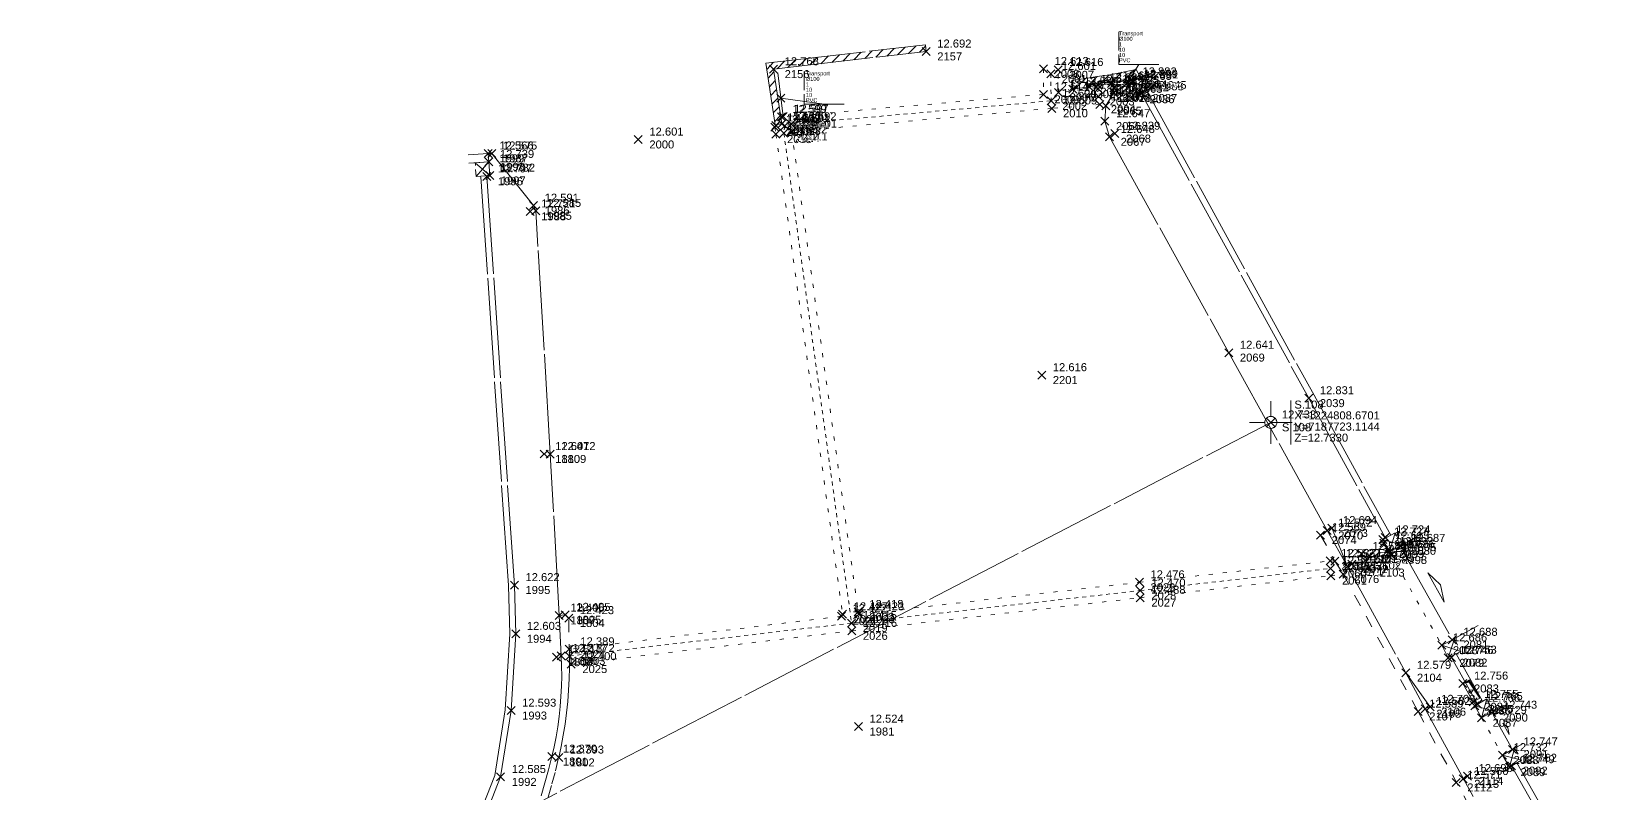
# Model space of a CAD drawing. Header units: metres. Extents: x 1224602 to 1224842, y 7187490 to 7187733.
# Drawn here: x 1224777.69 to 1224816.99, y 7187713.83 to 7187732.89 of the extents above; entities that cross this region are included whole.
import ezdxf

# ---------------------------------------------------------------- set-up
doc = ezdxf.new("R2010")
doc.units = ezdxf.units.M
doc.header["$PDMODE"] = 3
doc.header["$PDSIZE"] = 0.1
for name, pattern in [('LL_0822', [2.5, 2.5, 0]), ('LL_0824', [0.35, 0.1, -0.25]), ('LL_0827', [0.2, 0.1, -0.1]), ('LL_0829', [0.6, 0.3, -0.3]), ('SL_1144', [2.5, 2.5, 0]), ('SL_1146', [2.5, 2.5, 0]), ('Socle_Continu', [2.5, 2.5, 0]), ('YL_2901', [2.5, 2.5, 0])]:
    doc.linetypes.add(name, pattern=pattern)
for name, color, linetype, lineweight in [('CLOTH_SCS', 212, 'Socle_Continu', 13), ('CLOTU_SCS', 212, 'Socle_Continu', 13), ('ELECT_SCS', 1, 'Socle_Continu', 13), ('GAZFL_SCS', 40, 'Socle_Continu', 13), ('SIGTA_SCI', 7, 'Socle_Continu', 13), ('SIGTM_PSI', 1, 'Socle_Continu', 13), ('SIGTM_SCI', 1, 'Socle_Continu', 13), ('SIGTO_PSI', 255, 'Socle_Continu', 13), ('SIGTO_SCI', 255, 'Socle_Continu', 13), ('VOIRI_SCS', 7, 'Socle_Continu', 13)]:
    doc.layers.add(name, color=color, linetype=linetype, lineweight=lineweight)
for name, color, linetype, lineweight, true_color in [('EAUPL_SCI', 5, 'Socle_Continu', 13, 0x0000ff), ('EAUPL_SCS', 5, 'Socle_Continu', 13, 0x0000ff), ('SIGTR_PSS', 7, 'Socle_Continu', 13, 0x9966cc), ('SIGTS_PSS', 7, 'Socle_Continu', 13, 0x9966cc)]:
    doc.layers.add(name, color=color, linetype=linetype, lineweight=lineweight, true_color=true_color)
doc.styles.get("Standard").update_dxf_attribs({"font": 'arial.ttf'})
doc.styles.add('Style_2', font='WINGDNG3.TTF')
doc.linetypes.add('BL_0068', pattern='A,0.508,-0.254,["}",Style_2,S=0.254,R=0,X=-0.2,Y=-0.12],0.254', length=1.016)

# ---------------------------------------------------------------- blocks, each defined once
blk = doc.blocks.new('YP_1521')
at = {"layer": 'SIGTO_SCI', "color": 7, "linetype": 'Socle_Continu'}
blk.add_point((0, 0), dxfattribs=at)
at = {"layer": 'SIGTA_SCI', "linetype": 'Socle_Continu'}
blk.add_attdef('ALT', (0.278, 0.099), '', height=0.2, dxfattribs=at)
at = {"layer": 'SIGTA_SCI', "linetype": 'Socle_Continu', "flags": 9}
blk.add_attdef('CALQUE_ALT', (1.69, -1.18), '', height=0.2, dxfattribs=at)
at = {"layer": 'SIGTM_SCI', "linetype": 'Socle_Continu'}
blk.add_attdef('MAT', (0.278, -0.223), '', height=0.2, dxfattribs=at)
at = {"layer": 'SIGTM_SCI', "linetype": 'Socle_Continu', "flags": 9}
blk.add_attdef('CALQUE_MAT', (1.69, -1.501), '', height=0.2, dxfattribs=at)
at = {"layer": 'SIGTO_SCI', "linetype": 'Socle_Continu', "flags": 9}
for tag, p in [('ID', (1.69, 0.105)), ('NATURE', (1.69, -0.216)), ('FAMILLE', (1.69, -0.538)), ('CALQUE', (1.69, -0.859)), ('PCRS', (1.69, -1.823))]:
    blk.add_attdef(tag, p, '', height=0.2, dxfattribs=at)
blk = doc.blocks.new('YP_2900')
at = {"layer": 'SIGTO_PSI', "linetype": 'Socle_Continu'}
blk.add_line((0.5, 0), (0, 0), dxfattribs=at)
at = {"layer": 'SIGTO_PSI', "linetype": 'Socle_Continu', "flags": 128}
blk.add_lwpolyline([(0.5, -0.55), (0.5, 0.55)], dxfattribs=at)
at = {"layer": 'SIGTO_PSI', "color": 7, "linetype": 'Socle_Continu'}
blk.add_point((0, 0), dxfattribs=at)
at = {"layer": 'SIGTM_PSI', "color": 1, "linetype": 'Socle_Continu'}
blk.add_attdef('MAT', (0.589, 0.345), '', height=0.2, dxfattribs=at)
at = {"layer": 'SIGTM_PSI', "linetype": 'Socle_Continu', "flags": 9}
blk.add_attdef('CALQUE_MAT', (1.598, -0.695), '', height=0.2, dxfattribs=at)
at = {"layer": 'SIGTO_PSI', "linetype": 'Socle_Continu', "flags": 9}
for tag, p in [('ID', (1.598, 0.59)), ('NATURE', (1.598, 0.269)), ('FAMILLE', (1.598, -0.052)), ('CALQUE', (1.598, -0.374)), ('PCRS', (1.598, -1.016))]:
    blk.add_attdef(tag, p, '', height=0.2, dxfattribs=at)
at = {"layer": 'SIGTO_PSI', "linetype": 'Socle_Continu'}
for tag, p in [('X=', (0.589, 0.075)), ('Y=', (0.589, -0.204)), ('Z=', (0.589, -0.482))]:
    blk.add_attdef(tag, p, '', height=0.2, dxfattribs=at)
blk = doc.blocks.new('SP_1162')
at = {"layer": 'CLOTU_SCS', "linetype": 'Socle_Continu'}
for p, q in [((0, 0), (1, 1)), ((0, 1), (1, 0))]:
    blk.add_line(p, q, dxfattribs=at)
at = {"layer": 'CLOTU_SCS', "linetype": 'Socle_Continu', "flags": 128}
blk.add_lwpolyline([(1, 0), (0, 0), (0, 1), (1, 1)], close=True, dxfattribs=at)
at = {"layer": 'CLOTU_SCS', "linetype": 'Socle_Continu', "flags": 9}
for tag, p in [('ID', (1.09, 0.3)), ('NATURE', (1.09, -0.02)), ('CALQUE', (1.09, -0.66)), ('FAMILLE', (1.09, -0.34)), ('PCRS', (1.09, -0.99))]:
    blk.add_attdef(tag, p, '', height=0.2, dxfattribs=at)
blk = doc.blocks.new('FP_0406')
at = {"layer": 'ELECT_SCS', "linetype": 'Socle_Continu'}
blk.add_hatch(color=256, dxfattribs=at).paths.add_polyline_path([(0, 0), (0, 0.29), (1, 0.29), (0.1, 0.23)])
at = {"layer": 'ELECT_SCS', "linetype": 'Socle_Continu', "flags": 128}
blk.add_lwpolyline([(0, 0.29), (0, 0), (1, 0), (1, 0.29)], close=True, dxfattribs=at)
at = {"layer": 'ELECT_SCS', "linetype": 'Socle_Continu'}
blk.add_lwpolyline([(0, 0), (0, 0.29), (1, 0.29), (0.1, 0.23)], close=True, dxfattribs=at)
at = {"layer": 'ELECT_SCS', "linetype": 'Socle_Continu', "flags": 128}
blk.add_lwpolyline([(0.69, 0.16), (0.47, 0.07), (0.47, 0.14), (0.31, 0.12), (0.54, 0.22), (0.53, 0.15), (0.69, 0.16)], dxfattribs=at)
at = {"layer": 'ELECT_SCS', "linetype": 'Socle_Continu', "flags": 9}
for tag, p in [('ID', (1.24, 0.68)), ('NATURE', (1.24, 0.36)), ('FAMILLE', (1.24, 0.04)), ('CALQUE', (1.24, -0.29)), ('PCRS', (1.24, -0.61))]:
    blk.add_attdef(tag, p, '', height=0.2, dxfattribs=at)
blk = doc.blocks.new('LP_0841')
at = {"layer": 'VOIRI_SCS', "linetype": 'Socle_Continu', "flags": 128}
blk.add_lwpolyline([(0, 0), (0, 0.5), (1, 0)], dxfattribs=at)
at = {"layer": 'VOIRI_SCS', "linetype": 'Socle_Continu', "flags": 9}
for tag, p in [('NATURE', (1.428, 0.227)), ('ID', (1.428, 0.548)), ('FAMILLE', (1.428, -0.095)), ('CALQUE', (1.428, -0.416)), ('PCRS', (1.428, -0.737))]:
    blk.add_attdef(tag, p, '', height=0.2, dxfattribs=at)
blk = doc.blocks.new('SP_1161')
at = {"layer": 'CLOTU_SCS', "linetype": 'Socle_Continu'}
for p, q in [((0, 0), (0, 0.275)), ((0.5, 0.154), (0.344, 0.103)), ((0.656, 0.103), (0.5, 0.154)), ((1, 0.275), (1, 0)), ((0.062, 0), (0.938, 0)), ((0.344, 0.103), (0.656, 0.103))]:
    blk.add_line(p, q, dxfattribs=at)
at = {"layer": 'CLOTU_SCS', "linetype": 'Socle_Continu', "flags": 9}
for tag, p in [('ID', (1.36, 0.385)), ('NATURE', (1.36, 0.064)), ('FAMILLE', (1.36, -0.257)), ('CALQUE', (1.36, -0.579)), ('PCRS', (1.36, -0.9))]:
    blk.add_attdef(tag, p, '', height=0.2, dxfattribs=at)
blk = doc.blocks.new('JP_0703')
at = {"layer": 'GAZFL_SCS', "linetype": 'Socle_Continu'}
blk.add_hatch(color=256, dxfattribs=at).paths.add_polyline_path([(0, 0), (0, 0.359), (1, 0.359), (0.088, 0.3)])
h = blk.add_hatch(color=256, dxfattribs=at)
edge = h.paths.add_edge_path()
edge.add_line((0.505, 0.179), (0.471, 0.106))
edge.add_line((0.471, 0.106), (0.471, 0.096))
edge.add_ellipse((0.505, 0.099), major_axis=(-0.0336, 0), ratio=0.758629, start_angle=5.44598, end_angle=174.55402)
edge.add_line((0.538, 0.096), (0.538, 0.106))
edge.add_line((0.538, 0.106), (0.505, 0.179))
at = {"layer": 'GAZFL_SCS', "linetype": 'Socle_Continu', "flags": 128}
blk.add_lwpolyline([(0, 0.359), (0, 0), (1, 0), (1, 0.359)], close=True, dxfattribs=at)
at = {"layer": 'GAZFL_SCS', "linetype": 'Socle_Continu'}
blk.add_lwpolyline([(0, 0), (0, 0.359), (1, 0.359), (0.088, 0.3)], close=True, dxfattribs=at)
blk.add_lwpolyline([(0.578, 0.106), (0.578, 0.124), (0.505, 0.281), (0.432, 0.124), (0.432, 0.106, 0.066358), (0.436, 0.095, 0.1059), (0.452, 0.076, 0.086348), (0.476, 0.064, 0.076263), (0.505, 0.059, 0.076263), (0.534, 0.064, 0.086348), (0.557, 0.076, 0.1059), (0.574, 0.095, 0.066358)], format="xyb", close=True, dxfattribs=at)
at = {"layer": 'GAZFL_SCS', "linetype": 'Socle_Continu', "flags": 9}
for tag, p in [('ID', (1.013, 0.696)), ('NATURE', (1.013, 0.374)), ('FAMILLE', (1.013, 0.053)), ('CALQUE', (1.013, -0.268)), ('PCRS', (1.013, -0.589))]:
    blk.add_attdef(tag, p, '', height=0.2, dxfattribs=at)
blk = doc.blocks.new('LP_0842')
at = {"layer": 'VOIRI_SCS', "linetype": 'Socle_Continu', "flags": 128}
blk.add_lwpolyline([(1, 0), (1, 0.5), (0, 0)], dxfattribs=at)
at = {"layer": 'VOIRI_SCS', "linetype": 'Socle_Continu', "flags": 9}
for tag, p in [('ID', (1.488, 0.614)), ('NATURE', (1.488, 0.292)), ('FAMILLE', (1.488, -0.029)), ('CALQUE', (1.488, -0.35)), ('PCRS', (1.488, -0.672))]:
    blk.add_attdef(tag, p, '', height=0.2, dxfattribs=at)
blk = doc.blocks.new('YP_2903')
at = {"layer": 'SIGTR_PSS', "color": 1, "linetype": 'Socle_Continu'}
blk.add_line((0, 0.15), (0, 0.533), dxfattribs=at)
at = {"layer": 'SIGTR_PSS', "color": 5, "linetype": 'Socle_Continu'}
blk.add_line((-0.15, 0), (-0.533, 0), dxfattribs=at)
at = {"layer": 'SIGTR_PSS', "color": 3, "linetype": 'Socle_Continu'}
blk.add_line((0.15, 0), (0.533, 0), dxfattribs=at)
at = {"layer": 'SIGTR_PSS', "color": 2, "linetype": 'Socle_Continu'}
blk.add_line((0, -0.15), (0, -0.533), dxfattribs=at)
at = {"layer": 'SIGTR_PSS', "color": 4, "linetype": 'Socle_Continu'}
blk.add_circle((0, 0), 0.15, dxfattribs=at)
at = {"layer": 'SIGTR_PSS', "linetype": 'Socle_Continu', "flags": 9}
for tag, p in [('ID', (1.343, 0.305)), ('NATURE', (1.343, -0.016)), ('FAMILLE', (1.343, -0.337)), ('CALQUE', (1.343, -0.659)), ('PCRS', (1.343, -0.98))]:
    blk.add_attdef(tag, p, '', height=0.2, dxfattribs=at)
blk = doc.blocks.new('*U42')
at = {"layer": 'EAUPL_SCI', "linetype": 'Socle_Continu'}
blk.add_line((2.161, -0.305), (0, 0), dxfattribs=at)
at = {"layer": 'EAUPL_SCI', "linetype": 'Socle_Continu', "flags": 128}
blk.add_lwpolyline([(3.161, -0.305), (1.161, -0.305), (1.161, 1.334)], dxfattribs=at)
at = {"layer": 'EAUPL_SCI', "linetype": 'Socle_Continu'}
blk.add_point((0, 0), dxfattribs=at)
at = {"layer": 'EAUPL_SCI', "linetype": 'Socle_Continu', "flags": 9}
for tag, p in [('ID', (2.47, 1.418)), ('NATURE', (2.47, 1.097)), ('FAMILLE', (2.47, 0.776)), ('CALQUE', (2.47, 0.454))]:
    blk.add_attdef(tag, p, '', height=0.2, dxfattribs=at)
at = {"layer": 'EAUPL_SCI', "linetype": 'Socle_Continu'}
for tag, p in [('TYPE', (1.249, 1.129)), ('DIAM', (1.249, 0.859)), ('NBR', (1.249, 0.58)), ('LARG', (1.249, 0.314)), ('HAUT', (1.249, 0.049)), ('MATER', (1.249, -0.217))]:
    blk.add_attdef(tag, p, '', height=0.2, dxfattribs=at)
blk = doc.blocks.new('*U43')
at = {"layer": 'EAUPL_SCI', "linetype": 'Socle_Continu'}
blk.add_line((0.616, 0.97), (0, 0), dxfattribs=at)
at = {"layer": 'EAUPL_SCI', "linetype": 'Socle_Continu', "flags": 128}
blk.add_lwpolyline([(1.616, 0.97), (-0.384, 0.97), (-0.384, 2.608)], dxfattribs=at)
at = {"layer": 'EAUPL_SCI', "linetype": 'Socle_Continu'}
blk.add_point((0, 0), dxfattribs=at)
for tag, p in [('TYPE', (-0.295, 2.403)), ('DIAM', (-0.295, 2.133)), ('NBR', (-0.295, 1.855)), ('LARG', (-0.295, 1.589)), ('HAUT', (-0.295, 1.323)), ('MATER', (-0.295, 1.057))]:
    blk.add_attdef(tag, p, '', height=0.2, dxfattribs=at)
at = {"layer": 'EAUPL_SCI', "linetype": 'Socle_Continu', "flags": 9}
for tag, p in [('ID', (2.47, 1.418)), ('NATURE', (2.47, 1.097)), ('FAMILLE', (2.47, 0.776)), ('CALQUE', (2.47, 0.454))]:
    blk.add_attdef(tag, p, '', height=0.2, dxfattribs=at)

msp = doc.modelspace()

# ---------------------------------------------------------------- hatches: boundary and pattern name
at = {"layer": 'CLOTH_SCS', "linetype": 'Socle_Continu'}
h = msp.add_hatch(dxfattribs=at)
h.set_pattern_fill('SL_1144', color=256, angle=1, pattern_type=2)
h.set_pattern_definition([(46, (0, 0), (-0.1258844650593, 0.1215652148303), [])])
h.paths.add_polyline_path([(1224796.279, 7187730.555), (1224796.447, 7187730.58), (1224796.24, 7187731.95), (1224800.055, 7187732.393), (1224800.036, 7187732.561), (1224796.046, 7187732.099)])
h = msp.add_hatch(dxfattribs=at)
h.set_pattern_fill('SL_1144', color=256, angle=359, pattern_type=2)
h.set_pattern_definition([(44, (0, 0), (-0.1215652148303, 0.1258844650593), [])])
h.paths.add_polyline_path([(1224804.65, 7187731.812), (1224803.694, 7187731.668), (1224803.725, 7187731.45), (1224804.687, 7187731.595), (1224805.185, 7187731.695), (1224805.213, 7187731.639), (1224805.409, 7187731.74), (1224805.304, 7187731.943)])

# ---------------------------------------------------------------- linework, layer by layer
at = {"layer": 'CLOTU_SCS', "linetype": 'SL_1144'}
for points in [[(1224796.447, 7187730.58, 12.6), (1224796.279, 7187730.555, 12.61), (1224796.046, 7187732.099, 12.632), (1224800.036, 7187732.561, 12.69), (1224800.055, 7187732.393, 12.692)], [(1224796.447, 7187730.58, 12.6), (1224796.24, 7187731.95, 12.768), (1224800.055, 7187732.393, 12.692)], [(1224803.725, 7187731.45, 12.593), (1224803.694, 7187731.668, 12.609), (1224804.098, 7187731.726, 12.631), (1224804.324, 7187731.764, 12.714), (1224804.65, 7187731.812, 12.834), (1224805.304, 7187731.943, 13.077), (1224805.409, 7187731.74, 13.16)], [(1224803.725, 7187731.45, 12.593), (1224804.132, 7187731.508, 12.613), (1224804.358, 7187731.546, 12.628), (1224804.687, 7187731.595, 12.645), (1224805.185, 7187731.695, 12.882), (1224805.213, 7187731.639, 12.899)]]:
    msp.add_polyline3d(points, dxfattribs=at)
at = {"layer": 'CLOTU_SCS', "linetype": 'SL_1146'}
for points in [[(1224805.431, 7187731.353, 12.945), (1224809.618, 7187723.719, 12.831), (1224811.526, 7187720.238, 12.724), (1224811.536, 7187720.219, 12.716)], [(1224805.563, 7187731.425, 12.92), (1224809.75, 7187723.792, 12.773), (1224811.669, 7187720.289, 12.705)], [(1224789.123, 7187729.63, 12.739), (1224789.109, 7187729.842, 12.566), (1224788.61, 7187729.807, 12.158)], [(1224789.123, 7187729.63, 12.739), (1224788.625, 7187729.596, 12.739)], [(1224782.448, 7187707.46, 12.433), (1224782.635, 7187707.486, 12.444), (1224784.431, 7187708.248, 12.502), (1224786.085, 7187709.327, 12.531), (1224787.505, 7187710.758, 12.549), (1224788.545, 7187712.443, 12.567), (1224789.272, 7187714.282, 12.583), (1224789.528, 7187715.919, 12.591), (1224789.645, 7187717.826, 12.602), (1224789.611, 7187719.037, 12.622), (1224788.923, 7187729.258, 12.738)], [(1224782.477, 7187707.312, 12.409), (1224782.675, 7187707.34, 12.453), (1224784.502, 7187708.115, 12.521), (1224786.18, 7187709.21, 12.536), (1224787.623, 7187710.664, 12.541), (1224788.679, 7187712.375, 12.57), (1224789.418, 7187714.243, 12.585), (1224789.677, 7187715.903, 12.593), (1224789.795, 7187717.824, 12.603), (1224789.761, 7187719.044, 12.622), (1224789.073, 7187729.268, 12.797)], [(1224813.171, 7187717.255, 12.748), (1224813.185, 7187717.229, 12.753), (1224813.835, 7187716.067, 12.765)], [(1224813.305, 7187717.322, 12.709), (1224813.966, 7187716.14, 12.742)], [(1224814.69, 7187714.525, 12.762), (1224816.279, 7187711.711, 12.81), (1224818.719, 7187707.402, 12.785), (1224818.723, 7187707.395, 12.784)], [(1224814.823, 7187714.596, 12.752), (1224816.409, 7187711.785, 12.769), (1224818.853, 7187707.469, 12.761)]]:
    msp.add_polyline3d(points, dxfattribs=at)
at = {"layer": 'EAUPL_SCS', "linetype": 'BL_0068'}
for points in [[(1224796.349, 7187731.862, 12.754), (1224796.479, 7187730.763, 12.597)], [(1224805.777, 7187731.894, 12.625), (1224804.75, 7187731.484, 12.625)]]:
    msp.add_polyline3d(points, dxfattribs=at)
at = {"layer": 'SIGTS_PSS', "linetype": 'YL_2901'}
msp.add_polyline3d([(1224774.759, 7187705.496, 12.369), (1224808.67, 7187723.114, 12.733)], dxfattribs=at)
at = {"layer": 'VOIRI_SCS', "linetype": 'LL_0824'}
for points in [[(1224802.986, 7187731.955, 12.613), (1224802.985, 7187731.318, 12.614), (1224796.437, 7187730.756, 12.599)], [(1224804.354, 7187731.456, 12.612), (1224803.364, 7187731.37, 12.615), (1224803.354, 7187731.932, 12.616)], [(1224804.395, 7187731.07, 12.607), (1224803.198, 7187730.97, 12.609), (1224796.694, 7187730.39, 12.601), (1224798.356, 7187718.371, 12.418), (1224798.372, 7187718.314, 12.423), (1224805.384, 7187719.113, 12.476), (1224810.155, 7187719.649, 12.532), (1224810.271, 7187719.642, 12.522)], [(1224796.3, 7187730.544, 12.611), (1224796.268, 7187730.498, 12.602), (1224796.3, 7187730.324, 12.602), (1224797.966, 7187718.313, 12.427), (1224797.936, 7187718.265, 12.422), (1224791.133, 7187717.437, 12.389)], [(1224811.498, 7187720.094, 12.613), (1224810.936, 7187719.823, 12.584)], [(1224811.676, 7187719.795, 12.605), (1224811.116, 7187719.479, 12.584)], [(1224811.638, 7187719.876, 12.686), (1224812.945, 7187717.537, 12.686)], [(1224791.183, 7187717.066, 12.4), (1224798.195, 7187717.898, 12.416), (1224805.406, 7187718.728, 12.488), (1224810.172, 7187719.279, 12.533), (1224810.479, 7187719.318, 12.536)], [(1224813.937, 7187715.722, 12.729), (1224814.462, 7187714.79, 12.732)]]:
    msp.add_polyline3d(points, dxfattribs=at)
at = {"layer": 'VOIRI_SCS', "linetype": 'LL_0827'}
for points in [[(1224803.168, 7187731.831, 12.601), (1224803.18, 7187731.156, 12.604)], [(1224804.366, 7187731.265, 12.607), (1224796.682, 7187730.571, 12.592), (1224796.522, 7187730.53, 12.591), (1224796.498, 7187730.351, 12.59), (1224798.191, 7187718.093, 12.415)], [(1224811.601, 7187719.945, 12.593), (1224811.025, 7187719.662, 12.575)], [(1224791.137, 7187717.269, 12.372), (1224798.191, 7187718.093, 12.415), (1224805.407, 7187718.906, 12.47), (1224810.166, 7187719.46, 12.52)]]:
    msp.add_polyline3d(points, dxfattribs=at)
at = {"layer": 'VOIRI_SCS', "linetype": 'LL_0822'}
for points in [[(1224805.222, 7187731.621, 12.881), (1224805.063, 7187731.583, 12.765), (1224804.749, 7187731.37, 12.684), (1224804.548, 7187731.034, 12.628), (1224804.522, 7187730.65, 12.647), (1224804.639, 7187730.256, 12.648), (1224807.62, 7187724.858, 12.641), (1224810.078, 7187720.409, 12.572), (1224810.585, 7187719.509, 12.537), (1224812.046, 7187716.85, 12.579), (1224812.53, 7187715.948, 12.582), (1224814.725, 7187711.915, 12.58), (1224814.757, 7187711.915, 12.582), (1224814.787, 7187711.907, 12.584), (1224814.815, 7187711.894, 12.587), (1224814.84, 7187711.874, 12.589), (1224814.86, 7187711.85, 12.591), (1224814.874, 7187711.82, 12.59), (1224814.881, 7187711.788, 12.588), (1224814.88, 7187711.755, 12.587), (1224814.872, 7187711.723, 12.585), (1224814.857, 7187711.694, 12.584), (1224815.463, 7187710.615, 12.595), (1224817.361, 7187707.071, 12.63)], [(1224790.428, 7187713.774, 12.367), (1224790.525, 7187714.098, 12.368), (1224790.614, 7187714.424, 12.369), (1224790.697, 7187714.753, 12.37), (1224790.753, 7187715, 12.371), (1224790.802, 7187715.249, 12.371), (1224790.844, 7187715.5, 12.372), (1224790.878, 7187715.752, 12.373), (1224790.906, 7187716.004, 12.374), (1224790.926, 7187716.257, 12.374), (1224790.939, 7187716.511, 12.375), (1224790.945, 7187716.765, 12.376), (1224790.943, 7187717.019, 12.376), (1224790.934, 7187717.273, 12.377), (1224790.885, 7187718.283, 12.405), (1224790.658, 7187722.322, 12.472), (1224790.298, 7187728.406, 12.585), (1224790.242, 7187728.536, 12.591), (1224789.199, 7187729.841, 12.575), (1224789.109, 7187729.842, 12.566)]]:
    msp.add_polyline3d(points, dxfattribs=at)
at = {"layer": 'VOIRI_SCS', "linetype": 'LL_0829'}
for points in [[(1224810.078, 7187720.409, 12.572), (1224809.916, 7187720.294, 12.569), (1224810.271, 7187719.642, 12.522), (1224810.479, 7187719.318, 12.536), (1224812.352, 7187715.88, 12.589), (1224814.556, 7187711.813, 12.586), (1224815.286, 7187710.544, 12.604), (1224817.196, 7187706.963, 12.645)], [(1224790.604, 7187713.74, 12.383), (1224790.7, 7187714.068, 12.387), (1224790.788, 7187714.399, 12.39), (1224790.869, 7187714.731, 12.393), (1224790.93, 7187715.008, 12.391), (1224790.983, 7187715.288, 12.388), (1224791.028, 7187715.568, 12.386), (1224791.066, 7187715.85, 12.384), (1224791.095, 7187716.133, 12.381), (1224791.118, 7187716.416, 12.379), (1224791.132, 7187716.7, 12.377), (1224791.139, 7187716.984, 12.374), (1224791.137, 7187717.269, 12.372), (1224791.12, 7187718.218, 12.423), (1224791.032, 7187718.3, 12.405), (1224790.885, 7187718.283, 12.405)]]:
    msp.add_polyline3d(points, dxfattribs=at)

# ---------------------------------------------------------------- block references
at = {"layer": 'CLOTU_SCS', "color": 6, "linetype": 'Socle_Continu'}
for p, xscale, yscale, rotation in [((1224805.213, 7187731.639, 12.899), 0.349853284289088, 0.349853284289088, 295.0355333569888), ((1224789.145, 7187729.289, 12.782), 0.342471388506813, 0.342471388506813, 93.57218086160677), ((1224811.473, 7187720.185, 12.727), 0.3498855848902824, 0.3498855848902824, 298.1463697035908), ((1224812.945, 7187717.537, 12.686), 0.3537076529266405, 0.3537076529266405, 296.755212957321), ((1224813.768, 7187716.026, 12.766), 0.348032839346554, 0.348032839346554, 298.9552738555043), ((1224814.462, 7187714.79, 12.732), 0.3474890264388483, 0.3474890264388483, 299.6253423240263)]:
    msp.add_blockref('SP_1162', p, dxfattribs=dict(at, xscale=xscale, yscale=yscale, rotation=rotation))
at = {"layer": 'CLOTU_SCS', "linetype": 'Socle_Continu'}
for p, xscale, yscale, rotation in [((1224811.901, 7187720.025, 12.687), 2.688041146524034, 2.688041146524034, 299.0731084595877), ((1224814.196, 7187715.852, 12.743), 1.05205331941118, 1.05205331941118, 299.3138378559702)]:
    msp.add_blockref('SP_1161', p, dxfattribs=dict(at, xscale=xscale, yscale=yscale, rotation=rotation))
at = {"layer": 'EAUPL_SCI', "linetype": 'Socle_Continu'}
ref = msp.add_blockref('*U43', (1224805.063, 7187731.583, 12.765), dxfattribs=dict(at, xscale=0.5, yscale=0.5, zscale=0.5))
ref.add_attrib('TYPE', 'Transport', (1224804.875, 7187732.795), dxfattribs={"linetype": 'Socle_Continu', "height": 0.1})
ref.add_attrib('DIAM', 'Ø100', (1224804.875, 7187732.66), dxfattribs={"linetype": 'Socle_Continu', "height": 0.1})
ref.add_attrib('NBR', '1', (1224804.875, 7187732.52), dxfattribs={"linetype": 'Socle_Continu', "height": 0.1})
ref.add_attrib('LARG', '10', (1224804.875, 7187732.388), dxfattribs={"linetype": 'Socle_Continu', "height": 0.1})
ref.add_attrib('HAUT', '10', (1224804.875, 7187732.255), dxfattribs={"linetype": 'Socle_Continu', "height": 0.1})
ref.add_attrib('MATER', 'PVC', (1224804.875, 7187732.122), dxfattribs={"linetype": 'Socle_Continu', "height": 0.1})
at = {"layer": 'EAUPL_SCI', "linetype": 'Socle_Continu', "xscale": 0.5, "yscale": 0.5, "zscale": 0.5}
msp.add_blockref('*U42', (1224796.424, 7187731.229), dxfattribs=at).add_auto_attribs({'TYPE': 'Transport', 'DIAM': 'Ø100', 'NBR': '1', 'LARG': '10', 'HAUT': '10', 'MATER': 'PVC'})
at = {"layer": 'ELECT_SCS', "linetype": 'Socle_Continu'}
for p, xscale, yscale, rotation in [((1224804.132, 7187731.508, 12.613), 0.2295852140356826, 0.2295852140356826, 9.541629000016773), ((1224804.358, 7187731.546, 12.628), 0.3325069168832444, 0.3325069168832444, 8.496053457053792)]:
    msp.add_blockref('FP_0406', p, dxfattribs=dict(at, xscale=xscale, yscale=yscale, rotation=rotation))
at = {"layer": 'GAZFL_SCS', "linetype": 'Socle_Continu', "xscale": 0.5236995406084668, "yscale": 0.5236995406084668, "rotation": 299.2450194870822}
msp.add_blockref('JP_0703', (1224813.472, 7187716.58, 12.756), dxfattribs=at)
at = {"layer": 'SIGTO_PSI', "color": 193, "linetype": 'Socle_Continu'}
msp.add_blockref('YP_2900', (1224808.67, 7187723.114, 12.733), dxfattribs=at).add_auto_attribs({'MAT': 'S.108', 'X=': 'X=1224808.6701', 'Y=': 'Y=7187723.1144', 'Z=': 'Z=12.7330'})
at = {"layer": 'SIGTO_SCI', "linetype": 'Socle_Continu'}
for p, values in [((1224800.055, 7187732.393, 12.692), {'ALT': '12.692', 'MAT': '2157'}), ((1224796.24, 7187731.95, 12.768), {'ALT': '12.768', 'MAT': '2156'}), ((1224802.986, 7187731.955, 12.613), {'ALT': '12.613', 'MAT': '2008'}), ((1224803.168, 7187731.831, 12.601), {'ALT': '12.601', 'MAT': '2001'}), ((1224803.354, 7187731.932, 12.616), {'ALT': '12.616', 'MAT': '2007'}), ((1224805.185, 7187731.695, 12.882), {'ALT': '12.882', 'MAT': '2034'}), ((1224802.985, 7187731.318, 12.614), {'ALT': '12.614', 'MAT': '2009'}), ((1224803.364, 7187731.37, 12.615), {'ALT': '12.615', 'MAT': '2006'}), ((1224803.725, 7187731.45, 12.593), {'ALT': '12.593', 'MAT': '2030'}), ((1224804.132, 7187731.508, 12.613), {'ALT': '12.613', 'MAT': '2031'}), ((1224804.354, 7187731.456, 12.612), {'ALT': '12.612', 'MAT': '2005'}), ((1224804.358, 7187731.546, 12.628), {'ALT': '12.628', 'MAT': '2032'}), ((1224804.687, 7187731.595, 12.645), {'ALT': '12.645', 'MAT': '2033'}), ((1224804.749, 7187731.37, 12.684), {'ALT': '12.684', 'MAT': '2064'}), ((1224804.75, 7187731.484, 12.625), {'ALT': '12.625', 'MAT': '2038'}), ((1224805.063, 7187731.583, 12.765), {'ALT': '12.765', 'MAT': '2063'}), ((1224805.213, 7187731.639, 12.899), {'ALT': '12.899', 'MAT': '2035'}), ((1224805.222, 7187731.621, 12.881), {'ALT': '12.881', 'MAT': '2062'}), ((1224805.361, 7187731.322, 12.933), {'ALT': '12.933', 'MAT': '2036'}), ((1224805.431, 7187731.353, 12.945), {'ALT': '12.945', 'MAT': '2037'}), ((1224803.18, 7187731.156, 12.604), {'ALT': '12.604', 'MAT': '2002'}), ((1224803.198, 7187730.97, 12.609), {'ALT': '12.609', 'MAT': '2010'}), ((1224804.366, 7187731.265, 12.607), {'ALT': '12.607', 'MAT': '2003'}), ((1224804.395, 7187731.07, 12.607), {'ALT': '12.607', 'MAT': '2004'}), ((1224804.548, 7187731.034, 12.628), {'ALT': '12.628', 'MAT': '2065'}), ((1224796.268, 7187730.498, 12.602), {'ALT': '12.602', 'MAT': '2017'}), ((1224796.3, 7187730.544, 12.611), {'ALT': '12.611', 'MAT': '2016'}), ((1224796.437, 7187730.756, 12.599), {'ALT': '12.599', 'MAT': '2015'}), ((1224796.447, 7187730.58, 12.6), {'ALT': '12.600', 'MAT': '2155'}), ((1224796.479, 7187730.763, 12.597), {'ALT': '12.597', 'MAT': '2158'}), ((1224796.522, 7187730.53, 12.591), {'ALT': '12.591', 'MAT': '2013'}), ((1224796.682, 7187730.571, 12.592), {'ALT': '12.592', 'MAT': '2012'}), ((1224804.522, 7187730.65, 12.647), {'ALT': '12.647', 'MAT': '2066'}), ((1224792.858, 7187730.19, 12.601), {'ALT': '12.601', 'MAT': '2000'}), ((1224796.3, 7187730.324, 12.602), {'ALT': '12.602', 'MAT': '2018'}), ((1224796.498, 7187730.351, 12.59), {'ALT': '12.590', 'MAT': '2014'}), ((1224796.694, 7187730.39, 12.601), {'ALT': '12.601', 'MAT': '2011'}), ((1224804.639, 7187730.256, 12.648), {'ALT': '12.648', 'MAT': '2067'}), ((1224804.774, 7187730.337, 12.839), {'ALT': '12.839', 'MAT': '2068'}), ((1224789.109, 7187729.842, 12.566), {'ALT': '12.566', 'MAT': '1999'}), ((1224789.199, 7187729.841, 12.575), {'ALT': '12.575', 'MAT': '1987'}), ((1224789.123, 7187729.63, 12.739), {'ALT': '12.739', 'MAT': '1998'}), ((1224789.073, 7187729.268, 12.797), {'ALT': '12.797', 'MAT': '1996'}), ((1224789.145, 7187729.289, 12.782), {'ALT': '12.782', 'MAT': '1997'}), ((1224790.242, 7187728.536, 12.591), {'ALT': '12.591', 'MAT': '1986'}), ((1224790.155, 7187728.391, 12.721), {'ALT': '12.721', 'MAT': '1988'}), ((1224790.298, 7187728.406, 12.585), {'ALT': '12.585', 'MAT': '1985'}), ((1224807.62, 7187724.858, 12.641), {'ALT': '12.641', 'MAT': '2069'}), ((1224802.943, 7187724.296, 12.616), {'ALT': '12.616', 'MAT': '2201'}), ((1224809.618, 7187723.719, 12.831), {'ALT': '12.831', 'MAT': '2039'}), ((1224808.67, 7187723.114, 12.733), {'ALT': '12.733', 'MAT': 'S.108'}), ((1224790.505, 7187722.323, 12.601), {'ALT': '12.601', 'MAT': '1810'}), ((1224790.658, 7187722.322, 12.472), {'ALT': '12.472', 'MAT': '1809'}), ((1224809.916, 7187720.294, 12.569), {'ALT': '12.569', 'MAT': '2074'}), ((1224810.078, 7187720.409, 12.572), {'ALT': '12.572', 'MAT': '2070'}), ((1224810.196, 7187720.471, 12.694), {'ALT': '12.694', 'MAT': '2073'}), ((1224811.473, 7187720.185, 12.727), {'ALT': '12.727', 'MAT': '2041'}), ((1224811.498, 7187720.094, 12.613), {'ALT': '12.613', 'MAT': '2100'}), ((1224811.526, 7187720.238, 12.724), {'ALT': '12.724', 'MAT': '2040'}), ((1224811.601, 7187719.945, 12.593), {'ALT': '12.593', 'MAT': '2099'}), ((1224811.638, 7187719.876, 12.686), {'ALT': '12.686', 'MAT': '2077'}), ((1224811.901, 7187720.025, 12.687), {'ALT': '12.687', 'MAT': '2080'}), ((1224810.155, 7187719.649, 12.532), {'ALT': '12.532', 'MAT': '2059'}), ((1224810.271, 7187719.642, 12.522), {'ALT': '12.522', 'MAT': '2075'}), ((1224810.585, 7187719.509, 12.537), {'ALT': '12.537', 'MAT': '2071'}), ((1224810.693, 7187719.566, 12.573), {'ALT': '12.573', 'MAT': '2072'}), ((1224810.936, 7187719.823, 12.584), {'ALT': '12.584', 'MAT': '2101'}), ((1224811.025, 7187719.662, 12.575), {'ALT': '12.575', 'MAT': '2102'}), ((1224811.116, 7187719.479, 12.584), {'ALT': '12.584', 'MAT': '2103'}), ((1224811.676, 7187719.795, 12.605), {'ALT': '12.605', 'MAT': '2098'}), ((1224805.384, 7187719.113, 12.476), {'ALT': '12.476', 'MAT': '2029'}), ((1224810.166, 7187719.46, 12.52), {'ALT': '12.520', 'MAT': '2060'}), ((1224810.172, 7187719.279, 12.533), {'ALT': '12.533', 'MAT': '2061'}), ((1224810.479, 7187719.318, 12.536), {'ALT': '12.536', 'MAT': '2076'}), ((1224789.761, 7187719.044, 12.622), {'ALT': '12.622', 'MAT': '1995'}), ((1224805.406, 7187718.728, 12.488), {'ALT': '12.488', 'MAT': '2027'}), ((1224805.407, 7187718.906, 12.47), {'ALT': '12.470', 'MAT': '2028'}), ((1224791.032, 7187718.3, 12.405), {'ALT': '12.405', 'MAT': '1805'}), ((1224797.966, 7187718.313, 12.427), {'ALT': '12.427', 'MAT': '2020'}), ((1224798.356, 7187718.371, 12.418), {'ALT': '12.418', 'MAT': '2022'}), ((1224798.372, 7187718.314, 12.423), {'ALT': '12.423', 'MAT': '2023'}), ((1224790.885, 7187718.283, 12.405), {'ALT': '12.405', 'MAT': '1807'}), ((1224791.12, 7187718.218, 12.423), {'ALT': '12.423', 'MAT': '1804'}), ((1224797.936, 7187718.265, 12.422), {'ALT': '12.422', 'MAT': '2021'}), ((1224798.191, 7187718.093, 12.415), {'ALT': '12.415', 'MAT': '2019'}), ((1224789.795, 7187717.824, 12.603), {'ALT': '12.603', 'MAT': '1994'}), ((1224798.195, 7187717.898, 12.416), {'ALT': '12.416', 'MAT': '2026'}), ((1224812.945, 7187717.537, 12.686), {'ALT': '12.686', 'MAT': '2078'}), ((1224813.207, 7187717.676, 12.688), {'ALT': '12.688', 'MAT': '2081'}), ((1224790.817, 7187717.239, 12.511), {'ALT': '12.511', 'MAT': '1808'}), ((1224790.934, 7187717.273, 12.377), {'ALT': '12.377', 'MAT': '1806'}), ((1224791.133, 7187717.437, 12.389), {'ALT': '12.389', 'MAT': '2024'}), ((1224791.137, 7187717.269, 12.372), {'ALT': '12.372', 'MAT': '1803'}), ((1224813.104, 7187717.221, 12.746), {'ALT': '12.746', 'MAT': '2079'}), ((1224813.185, 7187717.229, 12.753), {'ALT': '12.753', 'MAT': '2082'}), ((1224791.183, 7187717.066, 12.4), {'ALT': '12.400', 'MAT': '2025'}), ((1224812.046, 7187716.85, 12.579), {'ALT': '12.579', 'MAT': '2104'}), ((1224813.472, 7187716.58, 12.756), {'ALT': '12.756', 'MAT': '2083'}), ((1224812.53, 7187715.948, 12.582), {'ALT': '12.582', 'MAT': '2105'}), ((1224812.651, 7187715.999, 12.703), {'ALT': '12.703', 'MAT': '2106'}), ((1224813.728, 7187716.123, 12.755), {'ALT': '12.755', 'MAT': '2084'}), ((1224813.768, 7187716.026, 12.766), {'ALT': '12.766', 'MAT': '2086'}), ((1224813.835, 7187716.067, 12.765), {'ALT': '12.765', 'MAT': '2085'}), ((1224789.677, 7187715.903, 12.593), {'ALT': '12.593', 'MAT': '1993'}), ((1224812.352, 7187715.88, 12.589), {'ALT': '12.589', 'MAT': '2107'}), ((1224813.937, 7187715.722, 12.729), {'ALT': '12.729', 'MAT': '2087'}), ((1224814.196, 7187715.852, 12.743), {'ALT': '12.743', 'MAT': '2090'}), ((1224798.361, 7187715.503, 12.524), {'ALT': '12.524', 'MAT': '1981'}), ((1224814.462, 7187714.79, 12.732), {'ALT': '12.732', 'MAT': '2088'}), ((1224814.711, 7187714.934, 12.747), {'ALT': '12.747', 'MAT': '2091'}), ((1224790.697, 7187714.753, 12.37), {'ALT': '12.370', 'MAT': '1801'}), ((1224790.869, 7187714.731, 12.393), {'ALT': '12.393', 'MAT': '1802'}), ((1224814.634, 7187714.488, 12.749), {'ALT': '12.749', 'MAT': '2089'}), ((1224814.69, 7187714.525, 12.762), {'ALT': '12.762', 'MAT': '2092'}), ((1224789.418, 7187714.243, 12.585), {'ALT': '12.585', 'MAT': '1992'}), ((1224813.304, 7187714.104, 12.571), {'ALT': '12.571', 'MAT': '2112'}), ((1224813.477, 7187714.195, 12.566), {'ALT': '12.566', 'MAT': '2113'}), ((1224813.586, 7187714.267, 12.69), {'ALT': '12.690', 'MAT': '2114'})]:
    msp.add_blockref('YP_1521', p, dxfattribs=at).add_auto_attribs(values)
at = {"layer": 'SIGTR_PSS', "linetype": 'Socle_Continu'}
msp.add_blockref('YP_2903', (1224808.67, 7187723.114, 12.733), dxfattribs=at)
at = {"layer": 'VOIRI_SCS', "linetype": 'Socle_Continu'}
for name, p, xscale, yscale, zscale, rotation in [('LP_0841', (1224810.078, 7187720.409, 12.572), 1.0326, 0.2673751617590662, 2.195278850466862, 299.446098220153), ('LP_0842', (1224812.046, 7187716.85, 12.579), 1.0235, 0.2617107025581097, 1.999999993113442, 298.2022831645426)]:
    msp.add_blockref(name, p, dxfattribs=dict(at, xscale=xscale, yscale=yscale, zscale=zscale, rotation=rotation))

doc.saveas('drawing.dxf')
